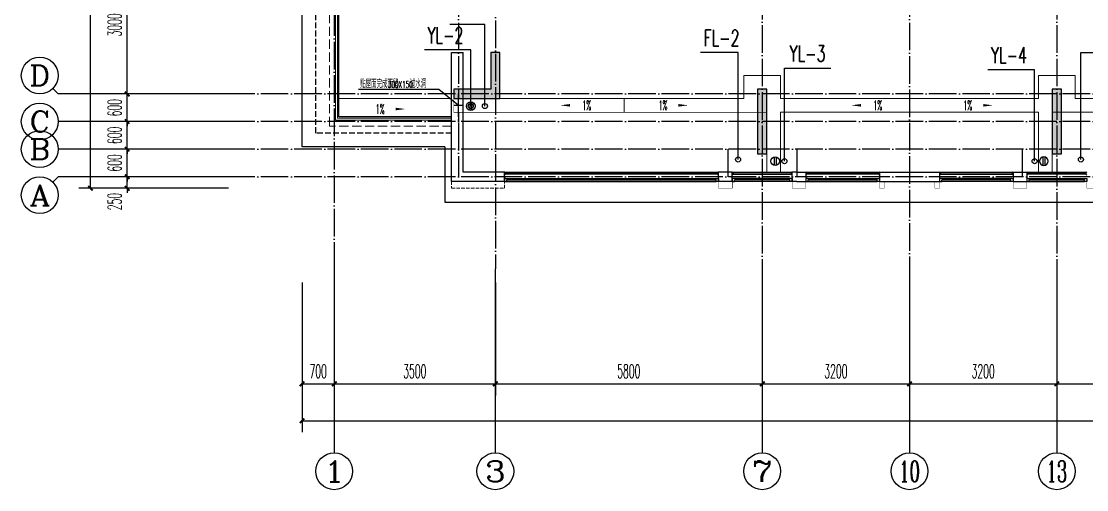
# Model space of a CAD drawing. Extents: x 27938 to 1507990, y 110129 to 923079.
# Drawn here: x 821117 to 844267, y 279815 to 289993 of the extents above; entities that cross this region are included whole.
import ezdxf
from ezdxf.enums import TextEntityAlignment as Align

# ---------------------------------------------------------------- set-up
doc = ezdxf.new("R2010")
doc.units = 0
doc.header["$LTSCALE"] = 1000
doc.header["$MEASUREMENT"] = 0
for name, pattern in [('#P_--_20B1_001_t3$0$DASH', [0.35, 0.25, -0.1]), ('__DASH', [0.35, 0.25, -0.1]), ('DASH', [0.35, 0.25, -0.1]), ('DOTE', [2.42, 2, -0.2, 0.02, -0.2])]:
    doc.linetypes.add(name, pattern=pattern)
for name, color, linetype in [('3-栏杆1', 135, 'Continuous'), ('AXIS', 3, 'Continuous'), ('AXIS_TEXT', 7, 'Continuous'), ('COLUMN', 9, 'Continuous'), ('DIM_LEAD', 3, 'Continuous'), ('DIM_废水', 31, 'Continuous'), ('DIM_雨水', 4, 'Continuous'), ('DOTE', 1, 'Continuous'), ('EQUIP_雨水斗', 7, 'Continuous'), ('PIPE-雨水', 4, 'TG_Y'), ('PUB_HATCH', 8, 'Continuous'), ('ROOF', 4, 'Continuous'), ('S-COLU-LINE1', 6, 'Continuous'), ('VPIPE-废水', 31, 'Continuous'), ('VPIPE-雨水', 4, 'Y'), ('WALL', 9, 'Continuous'), ('机电标识类', 1, 'Continuous'), ('污水', 3, 'Continuous'), ('看线', 251, 'Continuous'), ('铝合金', 144, 'Continuous')]:
    doc.layers.add(name, color=color, linetype=linetype)
for name, color, linetype, lineweight in [('平面-排水沟', 86, 'Continuous', 15), ('平面-栏杆', 135, 'Continuous', 15), ('平面-看线', 45, 'Continuous', 15)]:
    doc.layers.add(name, color=color, linetype=linetype, lineweight=lineweight)
doc.styles.add('_TCH_AXIS', font='COMPLEX', dxfattribs={"bigfont": 'GBCBIG'})
doc.styles.add('_TCH_DIM', font='SIMPLEX.shx', dxfattribs={"width": 0.7, "bigfont": 'GBCBIG.shx'})
doc.styles.add('_TCH_DIM_T3', font='SIMPLEX.shx', dxfattribs={"width": 0.494118, "bigfont": 'GBCBIG.shx'})
doc.styles.add('_TWT_SERIAL', font='SIMPLEX', dxfattribs={"width": 0.8, "height": 3.5, "bigfont": 'HZTXT'})
doc.styles.add('COMPLEX', font='COMPLEX')
doc.styles.get("Standard").update_dxf_attribs({"font": 'gbenor.shx', "bigfont": 'gbcbig.shx'})
doc.styles.add('TG_LINETYPE', font='SIMPLEX', dxfattribs={"width": 0.8, "height": 3, "bigfont": 'HZTXT'})
doc.linetypes.add('TG_Y', pattern='A,2,-0.229,["Y",TG_LINETYPE,S=0.1,R=0,X=-0.229,Y=-0.15],0', length=2.229)
doc.linetypes.add('Y', pattern='A,3,-0.2,["Y",Standard,S=0.25,R=0,X=-0.1,Y=-0.115],-0.2', length=3.4)
doc.dimstyles.new('_TCH_ARCH&&100', dxfattribs={"dimtxt": 297.5, "dimasz": 100, "dimexe": 250, "dimexo": 300, "dimgap": 126.25, "dimtad": 1, "dimdec": 0, "dimzin": 0, "dimdsep": 46, "dimtxsty": '_TCH_DIM_T3', "dimblk": 'ARCHTICK', "dimcen": 0.09, "dimclrt": 4, "dimazin": 2, "dimtfac": 1, "dimtdec": 0, "dimtix": 1, "dimtmove": 2, "dimatfit": 3, "dimfxl": 100, "dimtolj": 1, "dimtzin": 0, "dimarcsym": 0})

# ---------------------------------------------------------------- blocks, each defined once
blk = doc.blocks.new('GDGDGDSDA')
at = {"layer": 'DOTE', "color": 0, "linetype": 'DOTE', "ltscale": 0.3}
for p, q in [((419335, 376108), (419335, 359558)), ((428635, 370658), (428635, 359558)), ((435035, 370658), (435035, 359558)), ((422835, 367858), (422835, 359558)), ((431835, 366358), (431835, 359558)), ((471335, 363358), (417335, 363358)), ((422035, 363358), (422035, 362758)), ((471335, 362758), (417335, 362758)), ((471335, 362158), (417335, 362158)), ((427885, 362158), (427885, 361558)), ((429385, 362158), (429385, 361558)), ((434285, 362158), (434285, 361558)), ((471335, 361558), (417335, 361558))]:
    blk.add_line(p, q, dxfattribs=at)
blk = doc.blocks.new('GDGDGDGRGD')
at = {"linetype": '__DASH', "ltscale": 0.1}
blk.add_wipeout([(428917, 296115), (428717, 296115), (428717, 295815), (428917, 295815)], dxfattribs=at).dxf.layer = '污水'
at = {"layer": '机电标识类', "color": 250, "linetype": 'DASH', "ltscale": 400}
for p, q in [((428817, 295715), (428817, 296215)), ((428917, 295965), (428717, 295965))]:
    blk.add_line(p, q, dxfattribs=at)
at = {"layer": '污水', "linetype": '__DASH', "ltscale": 0.1, "const_width": 10}
blk.add_lwpolyline([(428917, 296115), (428717, 296115), (428717, 295815), (428917, 295815)], close=True, dxfattribs=at)
blk = doc.blocks.new('FGSDFHGFDADW')
at = {"layer": 'PUB_HATCH'}
for points in [[(539317, 288316), (539316, 289315), (539116, 289315), (539116, 288515), (538316, 288515), (538317, 288315)], [(544917, 287115), (545117, 287115), (545117, 288515), (544917, 288515)], [(551317, 287115), (551517, 287115), (551517, 288515), (551317, 288515)]]:
    blk.add_hatch(color=256, dxfattribs=at).paths.add_polyline_path(points)
at = {"layer": 'COLUMN', "color": 6}
for p, q in [((545117, 288515), (544917, 288515)), ((544917, 288515), (544917, 287115)), ((545117, 287115), (545117, 288515)), ((551517, 288515), (551317, 288515)), ((551317, 288515), (551317, 287115)), ((551517, 287115), (551517, 288515)), ((544917, 287115), (545117, 287115)), ((551317, 287115), (551517, 287115))]:
    blk.add_line(p, q, dxfattribs=at)
at = {"layer": 'S-COLU-LINE1'}
for p, q in [((539316, 289315), (539116, 289315)), ((539116, 289315), (539116, 288515)), ((539317, 288316), (539316, 289315)), ((539116, 288515), (538316, 288515)), ((538316, 288515), (538317, 288315)), ((538317, 288315), (539317, 288316))]:
    blk.add_line(p, q, dxfattribs=at)
blk = doc.blocks.new('_ArchTick')
at = {"color": 0, "linetype": 'ByBlock', "const_width": 0.4}
blk.add_lwpolyline([(-0.5, -0.5), (0.5, 0.5)], dxfattribs=at)
blk = doc.blocks.new('*D938')
at = {"layer": 'AXIS', "color": 0, "lineweight": -2}
for p, q in [((825617, 286615), (823167, 286615)), ((823417, 286615), (823417, 286715)), ((823417, 286365), (823417, 286615)), ((825617, 286365), (823167, 286365)), ((823417, 286365), (823417, 286265))]:
    blk.add_line(p, q, dxfattribs=at)
at = {"layer": 'Defpoints', "color": 0}
for p in [(823417, 286615), (825917, 286615), (825917, 286365)]:
    blk.add_point(p, dxfattribs=at)
at = {"layer": 'AXIS', "color": 0, "lineweight": -2, "xscale": 100, "yscale": 100, "zscale": 100}
for p, rotation in [((823417, 286615), 270), ((823417, 286365), 90)]:
    blk.add_blockref('_ArchTick', p, dxfattribs=dict(at, rotation=rotation))
at = {"layer": 'AXIS', "color": 4, "insert": (823142, 286076), "char_height": 297.5, "attachment_point": 5, "rotation": 90, "style": '_TCH_DIM_T3'}
blk.add_mtext('\\A1;250', dxfattribs=at)
blk = doc.blocks.new('*D939')
at = {"layer": 'AXIS', "color": 0, "lineweight": -2}
for p, q in [((823417, 287215), (823417, 287315)), ((825617, 287215), (823167, 287215)), ((823417, 286615), (823417, 287215)), ((825617, 286615), (823167, 286615)), ((823417, 286615), (823417, 286515))]:
    blk.add_line(p, q, dxfattribs=at)
at = {"layer": 'Defpoints', "color": 0}
for p in [(823417, 287215), (825917, 287215), (825917, 286615)]:
    blk.add_point(p, dxfattribs=at)
at = {"layer": 'AXIS', "color": 0, "lineweight": -2, "xscale": 100, "yscale": 100, "zscale": 100}
for p, rotation in [((823417, 287215), 270), ((823417, 286615), 90)]:
    blk.add_blockref('_ArchTick', p, dxfattribs=dict(at, rotation=rotation))
at = {"layer": 'AXIS', "color": 4, "insert": (823142, 286915), "char_height": 297.5, "attachment_point": 5, "rotation": 90, "style": '_TCH_DIM_T3'}
blk.add_mtext('\\A1;600', dxfattribs=at)
blk = doc.blocks.new('*D940')
at = {"layer": 'AXIS', "color": 0, "lineweight": -2}
for p, q in [((825617, 287815), (823167, 287815)), ((823417, 287815), (823417, 287915)), ((823417, 287215), (823417, 287815)), ((825617, 287215), (823167, 287215)), ((823417, 287215), (823417, 287115))]:
    blk.add_line(p, q, dxfattribs=at)
at = {"layer": 'Defpoints', "color": 0}
for p in [(823417, 287815), (825917, 287815), (825917, 287215)]:
    blk.add_point(p, dxfattribs=at)
at = {"layer": 'AXIS', "color": 0, "lineweight": -2, "xscale": 100, "yscale": 100, "zscale": 100}
for p, rotation in [((823417, 287815), 270), ((823417, 287215), 90)]:
    blk.add_blockref('_ArchTick', p, dxfattribs=dict(at, rotation=rotation))
at = {"layer": 'AXIS', "color": 4, "insert": (823142, 287515), "char_height": 297.5, "attachment_point": 5, "rotation": 90, "style": '_TCH_DIM_T3'}
blk.add_mtext('\\A1;600', dxfattribs=at)
blk = doc.blocks.new('*D941')
at = {"layer": 'AXIS', "color": 0, "lineweight": -2}
for p, q in [((823417, 288415), (823417, 288515)), ((825617, 288415), (823167, 288415)), ((823417, 287815), (823417, 288415)), ((825617, 287815), (823167, 287815)), ((823417, 287815), (823417, 287715))]:
    blk.add_line(p, q, dxfattribs=at)
at = {"layer": 'Defpoints', "color": 0}
for p in [(823417, 288415), (825917, 288415), (825917, 287815)]:
    blk.add_point(p, dxfattribs=at)
at = {"layer": 'AXIS', "color": 0, "lineweight": -2, "xscale": 100, "yscale": 100, "zscale": 100}
for p, rotation in [((823417, 288415), 270), ((823417, 287815), 90)]:
    blk.add_blockref('_ArchTick', p, dxfattribs=dict(at, rotation=rotation))
at = {"layer": 'AXIS', "color": 4, "insert": (823142, 288115), "char_height": 297.5, "attachment_point": 5, "rotation": 90, "style": '_TCH_DIM_T3'}
blk.add_mtext('\\A1;600', dxfattribs=at)
blk = doc.blocks.new('*D942')
at = {"layer": 'AXIS', "color": 0, "lineweight": -2}
for p, q in [((825617, 291415), (823167, 291415)), ((823417, 288415), (823417, 291415)), ((825617, 288415), (823167, 288415))]:
    blk.add_line(p, q, dxfattribs=at)
at = {"layer": 'Defpoints', "color": 0}
for p in [(823417, 291415), (825917, 291415), (825917, 288415)]:
    blk.add_point(p, dxfattribs=at)
at = {"layer": 'AXIS', "color": 0, "lineweight": -2, "xscale": 100, "yscale": 100, "zscale": 100}
for p, rotation in [((823417, 291415), 90), ((823417, 288415), 270)]:
    blk.add_blockref('_ArchTick', p, dxfattribs=dict(at, rotation=rotation))
at = {"layer": 'AXIS', "color": 4, "insert": (823142, 289915), "char_height": 297.5, "attachment_point": 5, "rotation": 90, "style": '_TCH_DIM_T3'}
blk.add_mtext('\\A1;3000', dxfattribs=at)
blk = doc.blocks.new('*D951')
at = {"layer": 'AXIS', "color": 0, "lineweight": -2}
for p, q in [((825617, 299265), (822367, 299265)), ((822617, 286365), (822617, 299265)), ((825617, 286365), (822367, 286365))]:
    blk.add_line(p, q, dxfattribs=at)
at = {"layer": 'Defpoints', "color": 0}
for p in [(822617, 299265), (825917, 299265), (825917, 286365)]:
    blk.add_point(p, dxfattribs=at)
at = {"layer": 'AXIS', "color": 0, "lineweight": -2, "xscale": 100, "yscale": 100, "zscale": 100}
for p, rotation in [((822617, 299265), 90), ((822617, 286365), 270)]:
    blk.add_blockref('_ArchTick', p, dxfattribs=dict(at, rotation=rotation))
at = {"layer": 'AXIS', "color": 4, "insert": (822342, 292815), "char_height": 297.5, "attachment_point": 5, "rotation": 90, "style": '_TCH_DIM_T3'}
blk.add_mtext('\\A1;12900', dxfattribs=at)
blk = doc.blocks.new('*D977')
at = {"layer": 'AXIS', "color": 0, "lineweight": -2}
for p, q in [((827217, 284315), (827217, 281865)), ((827917, 284315), (827917, 281865)), ((827217, 282115), (827917, 282115))]:
    blk.add_line(p, q, dxfattribs=at)
at = {"layer": 'Defpoints', "color": 0}
for p in [(827217, 284615), (827917, 284615), (827917, 282115)]:
    blk.add_point(p, dxfattribs=at)
at = {"layer": 'AXIS', "color": 0, "lineweight": -2, "xscale": 100, "yscale": 100, "zscale": 100, "rotation": 180}
blk.add_blockref('_ArchTick', (827217, 282115), dxfattribs=at)
at = {"layer": 'AXIS', "color": 0, "lineweight": -2, "xscale": 100, "yscale": 100, "zscale": 100}
blk.add_blockref('_ArchTick', (827917, 282115), dxfattribs=at)
at = {"layer": 'AXIS', "color": 4, "insert": (827567, 282390), "char_height": 297.5, "attachment_point": 5, "style": '_TCH_DIM_T3'}
blk.add_mtext('\\A1;700', dxfattribs=at)
blk = doc.blocks.new('*D978')
at = {"layer": 'AXIS', "color": 0, "lineweight": -2}
for p, q in [((827917, 284315), (827917, 281865)), ((831417, 284315), (831417, 281865)), ((827917, 282115), (831417, 282115))]:
    blk.add_line(p, q, dxfattribs=at)
at = {"layer": 'Defpoints', "color": 0}
for p in [(827917, 284615), (831417, 284615), (831417, 282115)]:
    blk.add_point(p, dxfattribs=at)
at = {"layer": 'AXIS', "color": 0, "lineweight": -2, "xscale": 100, "yscale": 100, "zscale": 100, "rotation": 180}
blk.add_blockref('_ArchTick', (827917, 282115), dxfattribs=at)
at = {"layer": 'AXIS', "color": 0, "lineweight": -2, "xscale": 100, "yscale": 100, "zscale": 100}
blk.add_blockref('_ArchTick', (831417, 282115), dxfattribs=at)
at = {"layer": 'AXIS', "color": 4, "insert": (829667, 282390), "char_height": 297.5, "attachment_point": 5, "style": '_TCH_DIM_T3'}
blk.add_mtext('\\A1;3500', dxfattribs=at)
blk = doc.blocks.new('*D979')
at = {"layer": 'AXIS', "color": 0, "lineweight": -2}
for p, q in [((831417, 284315), (831417, 281865)), ((837217, 284315), (837217, 281865)), ((831417, 282115), (837217, 282115))]:
    blk.add_line(p, q, dxfattribs=at)
at = {"layer": 'Defpoints', "color": 0}
for p in [(831417, 284615), (837217, 284615), (837217, 282115)]:
    blk.add_point(p, dxfattribs=at)
at = {"layer": 'AXIS', "color": 0, "lineweight": -2, "xscale": 100, "yscale": 100, "zscale": 100, "rotation": 180}
blk.add_blockref('_ArchTick', (831417, 282115), dxfattribs=at)
at = {"layer": 'AXIS', "color": 0, "lineweight": -2, "xscale": 100, "yscale": 100, "zscale": 100}
blk.add_blockref('_ArchTick', (837217, 282115), dxfattribs=at)
at = {"layer": 'AXIS', "color": 4, "insert": (834317, 282390), "char_height": 297.5, "attachment_point": 5, "style": '_TCH_DIM_T3'}
blk.add_mtext('\\A1;5800', dxfattribs=at)
blk = doc.blocks.new('*D980')
at = {"layer": 'AXIS', "color": 0, "lineweight": -2}
for p, q in [((837217, 284315), (837217, 281865)), ((840417, 284315), (840417, 281865)), ((837217, 282115), (840417, 282115))]:
    blk.add_line(p, q, dxfattribs=at)
at = {"layer": 'Defpoints', "color": 0}
for p in [(837217, 284615), (840417, 284615), (840417, 282115)]:
    blk.add_point(p, dxfattribs=at)
at = {"layer": 'AXIS', "color": 0, "lineweight": -2, "xscale": 100, "yscale": 100, "zscale": 100, "rotation": 180}
blk.add_blockref('_ArchTick', (837217, 282115), dxfattribs=at)
at = {"layer": 'AXIS', "color": 0, "lineweight": -2, "xscale": 100, "yscale": 100, "zscale": 100}
blk.add_blockref('_ArchTick', (840417, 282115), dxfattribs=at)
at = {"layer": 'AXIS', "color": 4, "insert": (838817, 282390), "char_height": 297.5, "attachment_point": 5, "style": '_TCH_DIM_T3'}
blk.add_mtext('\\A1;3200', dxfattribs=at)
blk = doc.blocks.new('*D981')
at = {"layer": 'AXIS', "color": 0, "lineweight": -2}
for p, q in [((840417, 284315), (840417, 281865)), ((843617, 284315), (843617, 281865)), ((840417, 282115), (843617, 282115))]:
    blk.add_line(p, q, dxfattribs=at)
at = {"layer": 'Defpoints', "color": 0}
for p in [(840417, 284615), (843617, 284615), (843617, 282115)]:
    blk.add_point(p, dxfattribs=at)
at = {"layer": 'AXIS', "color": 0, "lineweight": -2, "xscale": 100, "yscale": 100, "zscale": 100, "rotation": 180}
blk.add_blockref('_ArchTick', (840417, 282115), dxfattribs=at)
at = {"layer": 'AXIS', "color": 0, "lineweight": -2, "xscale": 100, "yscale": 100, "zscale": 100}
blk.add_blockref('_ArchTick', (843617, 282115), dxfattribs=at)
at = {"layer": 'AXIS', "color": 4, "insert": (842017, 282390), "char_height": 297.5, "attachment_point": 5, "style": '_TCH_DIM_T3'}
blk.add_mtext('\\A1;3200', dxfattribs=at)
blk = doc.blocks.new('*D982')
at = {"layer": 'AXIS', "color": 0, "lineweight": -2}
for p, q in [((843617, 284315), (843617, 281865)), ((849417, 284315), (849417, 281865)), ((843617, 282115), (849417, 282115))]:
    blk.add_line(p, q, dxfattribs=at)
at = {"layer": 'Defpoints', "color": 0}
for p in [(843617, 284615), (849417, 284615), (849417, 282115)]:
    blk.add_point(p, dxfattribs=at)
at = {"layer": 'AXIS', "color": 0, "lineweight": -2, "xscale": 100, "yscale": 100, "zscale": 100, "rotation": 180}
blk.add_blockref('_ArchTick', (843617, 282115), dxfattribs=at)
at = {"layer": 'AXIS', "color": 0, "lineweight": -2, "xscale": 100, "yscale": 100, "zscale": 100}
blk.add_blockref('_ArchTick', (849417, 282115), dxfattribs=at)
at = {"layer": 'AXIS', "color": 4, "insert": (846517, 282390), "char_height": 297.5, "attachment_point": 5, "style": '_TCH_DIM_T3'}
blk.add_mtext('\\A1;5800', dxfattribs=at)
blk = doc.blocks.new('*D984')
at = {"layer": 'AXIS', "color": 0, "lineweight": -2}
for p, q in [((827217, 284315), (827217, 281065)), ((878617, 284315), (878617, 281065)), ((827217, 281315), (878617, 281315))]:
    blk.add_line(p, q, dxfattribs=at)
at = {"layer": 'Defpoints', "color": 0}
for p in [(827217, 284615), (878617, 284615), (878617, 281315)]:
    blk.add_point(p, dxfattribs=at)
at = {"layer": 'AXIS', "color": 0, "lineweight": -2, "xscale": 100, "yscale": 100, "zscale": 100, "rotation": 180}
blk.add_blockref('_ArchTick', (827217, 281315), dxfattribs=at)
at = {"layer": 'AXIS', "color": 0, "lineweight": -2, "xscale": 100, "yscale": 100, "zscale": 100}
blk.add_blockref('_ArchTick', (878617, 281315), dxfattribs=at)
at = {"layer": 'AXIS', "color": 4, "insert": (852917, 281590), "char_height": 297.5, "attachment_point": 5, "style": '_TCH_DIM_T3'}
blk.add_mtext('\\A1;51400', dxfattribs=at)
blk = doc.blocks.new('_AXISO')
blk.add_circle((0, 0), 0.5)
at = {"layer": 'AXIS_TEXT', "style": 'COMPLEX', "width": 1.041667}
blk.add_attdef('A', text='', height=0.56, dxfattribs=at).set_placement((-0.25, -0.28), (0.25, -0.28), align=Align.FIT)
blk = doc.blocks.new('$TwtSys$00000139')
at = {"color": 7}
for p, q in [((-19, 92, 0), (-19, -92, 0)), ((19, 92, 0), (19, -92, 0))]:
    blk.add_line(p, q, dxfattribs=at)
blk.add_circle((0, 0, 0), 93.8)

msp = doc.modelspace()

# ---------------------------------------------------------------- linework, layer by layer
at = {"color": 8, "const_width": 8}
for points in [[(836266.6, 286515.4), (836266.6, 286365.4), (836566.6, 286365.4), (836566.6, 286515.4)], [(837866.6, 286515.4), (837866.6, 286365.4), (838166.6, 286365.4), (838166.6, 286515.4)], [(839766.6, 286515.4), (839766.6, 286365.4), (839866.6, 286365.4), (839866.6, 286515.4)], [(841066.6, 286515.4), (841066.6, 286365.4), (840966.6, 286365.4), (840966.6, 286515.4)], [(842966.6, 286515.4), (842966.6, 286365.4), (842666.6, 286365.4), (842666.6, 286515.4)], [(844566.6, 286515.4), (844566.6, 286365.4), (844266.6, 286365.4), (844266.6, 286515.4)]]:
    msp.add_lwpolyline(points, dxfattribs=at)
at = {"layer": '3-栏杆1', "color": 8}
for p, q in [((831636.8, 286697.6), (831616.6, 286715.4)), ((831616.6, 286715.4), (831636.8, 286697.6)), ((831636.8, 286668.3), (831616.6, 286648.4)), ((831616.6, 286648.4), (831636.8, 286668.3)), ((831636.8, 286697.5), (836246.3, 286697.6)), ((831636.8, 286697.6), (831636.8, 286668.3)), ((836246.3, 286668.3), (831636.8, 286668.2)), ((836246.3, 286697.6), (836266.6, 286715.4)), ((836266.6, 286715.4), (836246.3, 286697.6)), ((836246.3, 286697.6), (836246.3, 286668.3)), ((836266.6, 286648.4), (836246.3, 286668.3)), ((836566.6, 286715.4), (836586.8, 286697.6)), ((836566.6, 286648.4), (836586.8, 286668.3)), ((837846.3, 286697.5), (836586.8, 286697.6)), ((836586.8, 286697.6), (836586.8, 286668.3)), ((836586.8, 286668.3), (837846.3, 286668.2)), ((837846.3, 286697.6), (837866.6, 286715.4)), ((837866.6, 286715.4), (837846.3, 286697.6)), ((837846.3, 286697.6), (837846.3, 286668.3)), ((837846.3, 286668.3), (837866.6, 286648.4)), ((837866.6, 286648.4), (837846.3, 286668.3)), ((838186.8, 286697.6), (838166.6, 286715.4)), ((838166.6, 286715.4), (838186.8, 286697.6)), ((838186.8, 286668.3), (838166.6, 286648.4)), ((838166.6, 286648.4), (838186.8, 286668.3)), ((838186.8, 286697.5), (839746.3, 286697.6)), ((838186.8, 286697.6), (838186.8, 286668.3)), ((839746.3, 286668.3), (838186.8, 286668.2)), ((839746.3, 286697.6), (839766.6, 286715.4)), ((839766.6, 286715.4), (839746.3, 286697.6)), ((839746.3, 286697.6), (839746.3, 286668.3)), ((839766.6, 286648.4), (839746.3, 286668.3)), ((841086.8, 286697.6), (841066.6, 286715.4)), ((841066.6, 286715.4), (841086.8, 286697.6)), ((841066.6, 286648.4), (841086.8, 286668.3)), ((842646.3, 286697.5), (841086.8, 286697.6)), ((841086.8, 286697.6), (841086.8, 286668.3)), ((841086.8, 286668.3), (842646.3, 286668.2)), ((842646.3, 286697.6), (842666.6, 286715.4)), ((842666.6, 286715.4), (842646.3, 286697.6)), ((842646.3, 286697.6), (842646.3, 286668.3)), ((842646.3, 286668.3), (842666.6, 286648.4)), ((842666.6, 286648.4), (842646.3, 286668.3)), ((842986.8, 286697.6), (842966.6, 286715.4)), ((842966.6, 286715.4), (842986.8, 286697.6)), ((842986.8, 286668.3), (842966.6, 286648.4)), ((842966.6, 286648.4), (842986.8, 286668.3)), ((842986.8, 286697.5), (844246.3, 286697.6)), ((842986.8, 286697.6), (842986.8, 286668.3)), ((844246.3, 286668.3), (842986.8, 286668.2)), ((844266.6, 286715.4), (844246.3, 286697.6)), ((844246.3, 286697.6), (844246.3, 286668.3)), ((844266.6, 286648.4), (844246.3, 286668.3))]:
    msp.add_line(p, q, dxfattribs=at)
at = {"layer": 'AXIS', "color": 8}
for p, q in [((821799.4, 288532.5), (821916.6, 288415.4)), ((825916.6, 288415.4), (821916.6, 288415.4)), ((825916.6, 287815.4), (821916.6, 287815.4)), ((825916.6, 287215.4), (821916.6, 287215.4)), ((821799.4, 286498.2), (821916.6, 286615.4)), ((825916.6, 286615.4), (821916.6, 286615.4)), ((827916.6, 284615.4), (827916.6, 280615.4)), ((831416.6, 284615.4), (831416.6, 280615.4)), ((837216.6, 284615.3), (837216.6, 280615.3)), ((840416.6, 284615.3), (840416.6, 280615.3)), ((843616.6, 284615.4), (843616.6, 280615.4))]:
    msp.add_line(p, q, dxfattribs=at)
at = {"layer": 'DIM_LEAD', "color": 8}
msp.add_line((830192.6, 288510.9), (828447.1, 288510.9), dxfattribs=at)
at = {"layer": 'DIM_废水'}
for p, q in [((831191.6, 289922.9), (830431.7, 289922.9)), ((831191.6, 288150.4), (831191.6, 289922.9)), ((836691.6, 289316.2), (835874.9, 289316.2)), ((836691.6, 286990.4), (836691.6, 289316.2)), ((844141.6, 286990.4), (844141.6, 289316.2)), ((844141.6, 289316.2), (845129.4, 289316.2))]:
    msp.add_line(p, q, dxfattribs=at)
at = {"layer": 'DIM_雨水'}
for p, q in [((830881.6, 289372.9), (829874.7, 289372.9)), ((830881.6, 288150.4), (830881.6, 289372.9)), ((837697.2, 286954.5), (837697.2, 288977.7)), ((837697.2, 288977.7), (838704.1, 288977.7)), ((843136, 288940.1), (842119.5, 288940.1)), ((843136, 286954.5), (843136, 288940.1))]:
    msp.add_line(p, q, dxfattribs=at)
at = {"layer": 'DOTE', "color": 169, "linetype": 'DOTE', "ltscale": 0.3}
msp.add_line((830616.6, 291415.4), (830616.6, 286615.4), dxfattribs=at)
at = {"layer": 'PIPE-雨水', "const_width": 55}
for points in [[(837590.9, 286954.5), (837642.2, 286954.5)], [(843242.2, 286954.5), (843191, 286954.5)]]:
    msp.add_lwpolyline(points, dxfattribs=at)
at = {"layer": 'ROOF', "color": 8, "ltscale": 0.8}
for points in [[(830316.6, 287265.4), (827216.6, 287265.4), (827216.6, 296265.4), (829166.6, 296265.4), (829166.6, 297265.4), (836016.6, 297265.4)], [(830466.6, 287915.4), (828016.6, 287915.4), (828016.6, 295615.4), (829816.6, 295615.4), (829816.6, 296615.4), (836016.6, 296615.4)]]:
    msp.add_lwpolyline(points, dxfattribs=at)
at = {"layer": 'VPIPE-废水'}
for centre in [(831191.6, 288150.4), (836691.6, 286990.4), (844141.6, 286990.4)]:
    msp.add_circle(centre, 55, dxfattribs=at)
at = {"layer": 'VPIPE-雨水'}
for centre in [(837697.2, 286954.5), (843136, 286954.5)]:
    msp.add_circle(centre, 55, dxfattribs=at)
at = {"layer": 'WALL', "color": 8}
for p, q in [((830466.6, 289315.4), (830716.6, 289315.4)), ((830466.6, 286715.4), (830466.6, 286715.4)), ((830466.6, 286515.4), (830466.6, 286715.4)), ((831616.6, 286715.4), (830716.6, 286715.4)), ((831616.6, 286515.4), (831616.6, 286715.4)), ((836566.6, 286715.4), (836266.6, 286715.4)), ((836266.6, 286515.4), (836266.6, 286715.4)), ((836566.6, 286515.4), (836566.6, 286715.4)), ((837966.6, 286715.4), (837866.6, 286715.4)), ((837866.6, 286515.4), (837866.6, 286715.4)), ((837966.6, 286715.4), (838166.6, 286715.4)), ((838166.6, 286715.4), (838166.6, 286515.4)), ((839766.6, 286715.4), (841066.6, 286715.4)), ((839766.6, 286715.4), (839766.6, 286515.4)), ((841066.6, 286715.4), (841066.6, 286515.4)), ((842666.6, 286715.4), (842966.6, 286715.4)), ((842666.6, 286715.4), (842666.6, 286515.4)), ((842966.6, 286715.4), (842966.6, 286515.4)), ((830616.6, 286515.4), (830466.6, 286515.4)), ((831616.6, 286515.4), (830616.6, 286515.4)), ((836566.6, 286515.4), (836266.6, 286515.4)), ((837966.6, 286515.4), (837866.6, 286515.4)), ((837966.6, 286515.4), (838166.6, 286515.4)), ((839766.6, 286515.4), (841066.6, 286515.4)), ((842666.6, 286515.4), (842966.6, 286515.4))]:
    msp.add_line(p, q, dxfattribs=at)
at = {"layer": '平面-排水沟', "color": 8}
for p, q in [((834216.6, 288015.1), (834216.6, 288315.1)), ((837616.6, 288315.4), (843216.5, 288315.4)), ((840416.6, 288315.5), (840416.6, 288015.5)), ((844016.5, 288315.4), (852916.6, 288315.5)), ((837316.6, 288015.4), (837316.6, 286715.4)), ((837616.6, 288015.4), (843216.5, 288015.5)), ((843516.5, 288015.5), (852916.3, 288015.5))]:
    msp.add_line(p, q, dxfattribs=at)
for points in [[(837616.6, 288315.4), (837616.6, 288815.4), (836816.6, 288815.4), (836816.6, 288315.4)], [(844016.5, 288315.4), (844016.5, 288815.4), (843216.5, 288815.4), (843216.5, 288315.4)], [(837616.6, 286715.4), (837616.6, 288015.4)], [(843216.5, 288015.5), (843216.5, 286715.4)], [(843516.5, 287115.4), (843516.5, 286715.4)]]:
    msp.add_lwpolyline(points, dxfattribs=at)
for points in [[(829053.4, 288086.4, 0, 0, 0), (829461.2, 288086.4, 0, 56, 0), (829251.2, 288086.4, 0, 0, 0)], [(833235.1, 288167.2, 0, 0, 0), (832827.3, 288167.2, 0, 56, 0), (833037.3, 288167.2, 0, 0, 0)], [(835198.1, 288167.2, 0, 0, 0), (835605.9, 288167.2, 0, 56, 0), (835395.9, 288167.2, 0, 0, 0)], [(839559, 288167.5, 0, 0, 0), (839151.2, 288167.5, 0, 56, 0), (839361.2, 288167.5, 0, 0, 0)], [(841820.7, 288167.5, 0, 0, 0), (842228.5, 288167.5, 0, 56, 0), (842018.5, 288167.5, 0, 0, 0)]]:
    msp.add_lwpolyline(points, format="xyseb", dxfattribs=at)
at = {"layer": '平面-栏杆', "color": 8}
for points in [[(830466.6, 287845.4), (827946.6, 287845.4), (827946.6, 295685.4), (829746.6, 295685.4), (829746.6, 296685.4), (836016.6, 296685.4)], [(830466.6, 287885.4), (827986.6, 287885.4), (827986.6, 295645.4), (829786.6, 295645.4), (829786.6, 296645.4), (836016.6, 296645.4)]]:
    msp.add_lwpolyline(points, dxfattribs=at)
at = {"layer": '平面-看线', "color": 8}
for p, q in [((836266.6, 286715.4), (831616.6, 286715.4)), ((837866.6, 286715.4), (836566.6, 286715.4)), ((838166.6, 286715.4), (839766.6, 286715.4)), ((842666.6, 286715.4), (841066.6, 286715.4)), ((842966.6, 286715.4), (844266.6, 286715.4))]:
    msp.add_line(p, q, dxfattribs=at)
at = {"layer": '平面-看线', "color": 8, "linetype": 'DASH', "ltscale": 0.8}
msp.add_lwpolyline([(830466.6, 287715.4), (827816.6, 287715.4), (827816.6, 295815.4), (829616.6, 295815.4), (829616.6, 296815.4), (836016.6, 296815.4)], dxfattribs=at)
at = {"layer": '平面-看线', "color": 8, "linetype": 'DASH', "ltscale": 0.3}
msp.add_lwpolyline([(830466.6, 286515.4), (830466.6, 286365.4), (831616.6, 286365.4), (831616.6, 286515.4)], dxfattribs=at)
at = {"layer": '看线', "color": 8, "linetype": '#P_--_20B1_001_t3$0$DASH', "ltscale": 0.5}
msp.add_lwpolyline([(830466.6, 287565.4), (827516.6, 287565.4), (827516.6, 295965.4), (829466.6, 295965.4), (829466.6, 296965.4), (836016.6, 296965.4)], dxfattribs=at)
at = {"layer": '看线', "color": 8}
msp.add_lwpolyline([(830316.6, 287265.4), (830316.6, 286065.4), (850516.6, 286065.4), (850516.6, 287565.4), (852916.6, 287565.4)], dxfattribs=at)
at = {"layer": '铝合金', "color": 8}
for points in [[(831646.6, 286575.4), (831616.6, 286575.4), (831616.6, 286515.4), (831666.6, 286515.4), (831666.6, 286545.4)], [(831616.6, 286545.4), (831616.6, 286515.4), (831666.6, 286515.4), (831666.6, 286525.4), (831666.6, 286525.4), (831666.6, 286545.4)], [(831646.6, 286575.4), (836236.6, 286575.4)], [(831666.6, 286545.4), (836216.6, 286545.4)], [(831666.6, 286515.4), (836216.6, 286515.4)], [(836236.6, 286575.4), (836266.6, 286575.4), (836266.6, 286515.4), (836216.6, 286515.3), (836216.6, 286545.3)], [(836266.6, 286545.4), (836266.6, 286515.4), (836216.6, 286515.3), (836216.6, 286525.3), (836216.6, 286525.3), (836216.6, 286545.4)], [(836596.6, 286575.4), (836566.6, 286575.4), (836566.6, 286515.4), (836616.6, 286515.3), (836616.6, 286545.3)], [(836566.6, 286545.4), (836566.6, 286515.4), (836616.6, 286515.3), (836616.6, 286525.3), (836616.6, 286525.3), (836616.6, 286545.4)], [(837836.6, 286575.4), (836596.6, 286575.4)], [(837816.6, 286545.4), (836616.6, 286545.4)], [(837816.6, 286515.4), (836616.6, 286515.4)], [(837836.6, 286575.4), (837866.6, 286575.4), (837866.6, 286515.4), (837816.6, 286515.4), (837816.6, 286545.4)], [(837866.6, 286545.4), (837866.6, 286515.4), (837816.6, 286515.4), (837816.6, 286525.4), (837816.6, 286525.4), (837816.6, 286545.4)], [(838196.6, 286575.4), (838166.6, 286575.4), (838166.6, 286515.4), (838216.6, 286515.4), (838216.6, 286545.4)], [(838166.6, 286545.4), (838166.6, 286515.4), (838216.6, 286515.4), (838216.6, 286525.4), (838216.6, 286525.4), (838216.6, 286545.4)], [(838196.6, 286575.4), (839736.6, 286575.4)], [(838216.6, 286545.4), (839716.6, 286545.4)], [(838216.6, 286515.4), (839716.6, 286515.4)], [(839736.6, 286575.4), (839766.6, 286575.4), (839766.6, 286515.4), (839716.6, 286515.3), (839716.6, 286545.3)], [(839766.6, 286545.4), (839766.6, 286515.4), (839716.6, 286515.3), (839716.6, 286525.3), (839716.6, 286525.3), (839716.6, 286545.4)], [(841096.6, 286575.4), (841066.6, 286575.4), (841066.6, 286515.4), (841116.6, 286515.3), (841116.6, 286545.3)], [(841066.6, 286545.4), (841066.6, 286515.4), (841116.6, 286515.3), (841116.6, 286525.3), (841116.6, 286525.3), (841116.6, 286545.4)], [(842636.6, 286575.4), (841096.6, 286575.4)], [(842616.6, 286545.4), (841116.6, 286545.4)], [(842616.6, 286515.4), (841116.6, 286515.4)], [(842636.6, 286575.4), (842666.6, 286575.4), (842666.6, 286515.4), (842616.6, 286515.4), (842616.6, 286545.4)], [(842666.6, 286545.4), (842666.6, 286515.4), (842616.6, 286515.4), (842616.6, 286525.4), (842616.6, 286525.4), (842616.6, 286545.4)], [(842996.6, 286575.4), (842966.6, 286575.4), (842966.6, 286515.4), (843016.6, 286515.4), (843016.6, 286545.4)], [(842966.6, 286545.4), (842966.6, 286515.4), (843016.6, 286515.4), (843016.6, 286525.4), (843016.6, 286525.4), (843016.6, 286545.4)], [(842996.6, 286575.4), (844236.6, 286575.4)], [(843016.6, 286545.4), (844216.6, 286545.4)], [(843016.6, 286515.4), (844216.6, 286515.4)], [(844236.6, 286575.4), (844266.6, 286575.4), (844266.6, 286515.4), (844216.6, 286515.3), (844216.6, 286545.3)], [(844266.6, 286545.4), (844266.6, 286515.4), (844216.6, 286515.3), (844216.6, 286525.3), (844216.6, 286525.3), (844216.6, 286545.4)]]:
    msp.add_lwpolyline(points, dxfattribs=at)

# ---------------------------------------------------------------- block references
at = {"layer": 'AXIS', "color": 8}
ref = msp.add_blockref('_AXISO', (821516.6, 288815.4), dxfattribs=dict(at, xscale=800, yscale=800, zscale=800))
ref.add_attrib('A', 'D', dxfattribs={"layer": 'AXIS_TEXT', "color": 8, "ltscale": 0.5, "height": 452.5, "style": '_TCH_AXIS', "width": 1.235294}).set_placement((821290.3, 288589.1), (821742.9, 288589.1), align=Align.FIT)
ref = msp.add_blockref('_AXISO', (821516.6, 287815.4), dxfattribs=dict(at, xscale=800, yscale=800, zscale=800))
ref.add_attrib('A', 'C', dxfattribs={"layer": 'AXIS_TEXT', "color": 8, "ltscale": 0.5, "height": 452.5, "style": '_TCH_AXIS', "width": 1.4}).set_placement((821290.3, 287589.1), (821742.9, 287589.1), align=Align.FIT)
ref = msp.add_blockref('_AXISO', (821516.6, 287215.4), dxfattribs=dict(at, xscale=800, yscale=800, zscale=800))
ref.add_attrib('A', 'B', dxfattribs={"layer": 'AXIS_TEXT', "color": 8, "ltscale": 0.5, "height": 452.5, "style": '_TCH_AXIS', "width": 1.235294}).set_placement((821290.3, 286989.1), (821742.9, 286989.1), align=Align.FIT)
ref = msp.add_blockref('_AXISO', (821516.6, 286215.4), dxfattribs=dict(at, xscale=800, yscale=800, zscale=800))
ref.add_attrib('A', 'A', dxfattribs={"layer": 'AXIS_TEXT', "color": 8, "ltscale": 0.5, "height": 452.5, "style": '_TCH_AXIS', "width": 1.166667}).set_placement((821290.3, 285989.1), (821742.9, 285989.1), align=Align.FIT)
ref = msp.add_blockref('_AXISO', (827916.6, 280215.4), dxfattribs=dict(at, xscale=800, yscale=800, zscale=800))
ref.add_attrib('A', '1', dxfattribs={"layer": 'AXIS_TEXT', "color": 8, "ltscale": 0.5, "height": 452.5, "style": '_TCH_AXIS', "width": 2.333333}).set_placement((827690.3, 279989.1), (828142.9, 279989.1), align=Align.FIT)
ref = msp.add_blockref('_AXISO', (831416.6, 280215.4), dxfattribs=dict(at, xscale=800, yscale=800, zscale=800))
ref.add_attrib('A', '3', dxfattribs={"layer": 'AXIS_TEXT', "color": 8, "ltscale": 0.5, "height": 452.5, "style": '_TCH_AXIS', "width": 1.5}).set_placement((831190.3, 279989.1), (831642.9, 279989.1), align=Align.FIT)
ref = msp.add_blockref('_AXISO', (837216.6, 280215.3), dxfattribs=dict(at, xscale=800, yscale=800, zscale=800))
ref.add_attrib('A', '7', dxfattribs={"layer": 'AXIS_TEXT', "color": 8, "ltscale": 0.5, "height": 452.5, "style": '_TCH_AXIS', "width": 1.5}).set_placement((836990.3, 279989), (837442.8, 279989), align=Align.FIT)
ref = msp.add_blockref('_AXISO', (840416.6, 280215.3), dxfattribs=dict(at, xscale=800, yscale=800, zscale=800))
ref.add_attrib('A', '10', dxfattribs={"layer": 'AXIS_TEXT', "color": 8, "ltscale": 0.5, "height": 452.55, "style": '_TCH_AXIS', "width": 0.724138}).set_placement((840190.3, 279989), (840642.8, 279989), align=Align.FIT)
ref = msp.add_blockref('_AXISO', (843616.6, 280215.4), dxfattribs=dict(at, xscale=800, yscale=800, zscale=800))
ref.add_attrib('A', '13', dxfattribs={"layer": 'AXIS_TEXT', "color": 8, "ltscale": 0.5, "height": 452.55, "style": '_TCH_AXIS', "width": 0.724138}).set_placement((843390.3, 279989.2), (843842.9, 279989.2), align=Align.FIT)
at = {"layer": 'DOTE', "color": 169}
msp.add_blockref('GDGDGDSDA', (408581.8, -74943), dxfattribs=at)
at = {"layer": 'EQUIP_雨水斗'}
msp.add_blockref('$TwtSys$00000139', (837497.2, 286954.5), dxfattribs=at)
at = {"layer": 'EQUIP_雨水斗', "yscale": -1, "rotation": 179.9999999999714}
msp.add_blockref('$TwtSys$00000139', (843336, 286954.5), dxfattribs=at)

# ---------------------------------------------------------------- texts
at = {"layer": 'DIM_LEAD', "color": 7, "style": '_TCH_DIM'}
for s, height, width, p in [('贴屋面完成面留', 168.79, 0.7, (828482.1, 288545.9)), ('300X150', 148.75, 0.494118, (829084.1, 288545.9)), ('过水洞', 168.79, 0.7, (829560.1, 288545.9))]:
    msp.add_text(s, height=height, dxfattribs=dict(at, width=width)).set_placement(p)
at = {"layer": 'DIM_废水', "color": 7, "style": '_TWT_SERIAL', "width": 0.64}
msp.add_text('FL-2', height=350, dxfattribs=at).set_placement((835944.9, 289456.2))
at = {"layer": 'DIM_雨水', "color": 7, "style": '_TWT_SERIAL', "width": 0.64}
for s, p in [('YL-2', (829944.7, 289512.9)), ('YL-3', (837812.8, 289117.7)), ('YL-4', (842189.5, 289080.1))]:
    msp.add_text(s, height=350, dxfattribs=at).set_placement(p)
at = {"layer": '平面-排水沟', "color": 7, "style": '_TCH_DIM', "width": 0.494118}
for p in [(833305.2, 288063.1), (834961.5, 288063.1), (828816.7, 287982.3)]:
    msp.add_text('1%', height=208.25, dxfattribs=at).set_placement(p)
for p in [(839629.1, 288063.4), (841584, 288063.4)]:
    msp.add_text('1%', height=208.25, rotation=360, dxfattribs=at).set_placement(p)

# ---------------------------------------------------------------- dimensions: what is measured, and where the dimension line sits
at = {"layer": 'AXIS', "color": 8}
for p1, p2, distance, picture, middle in [((825916.6, 286365.4), (825916.6, 299265.4), 3300, '*D951', (822341.6, 292815.4)), ((825916.6, 288415.4), (825916.6, 291415.4), 2500, '*D942', (823141.6, 289915.4)), ((825916.6, 287815.4), (825916.6, 288415.4), 2500, '*D941', (823141.6, 288115.4)), ((825916.6, 287215.4), (825916.6, 287815.4), 2500, '*D940', (823141.6, 287515.4)), ((825916.6, 286615.4), (825916.6, 287215.4), 2500, '*D939', (823141.6, 286915.4)), ((827216.6, 284615.4), (827916.6, 284615.4), -2500, '*D977', (827566.6, 282390.4)), ((827216.6, 284615.4), (878616.6, 284615.4), -3300, '*D984', (852916.6, 281590.4)), ((827916.6, 284615.4), (831416.6, 284615.4), -2500, '*D978', (829666.6, 282390.4)), ((831416.6, 284615.4), (837216.6, 284615.4), -2500, '*D979', (834316.6, 282390.4)), ((837216.6, 284615.4), (840416.6, 284615.4), -2500, '*D980', (838816.6, 282390.4)), ((840416.6, 284615.4), (843616.6, 284615.4), -2500, '*D981', (842016.6, 282390.4)), ((843616.6, 284615.4), (849416.6, 284615.4), -2500, '*D982', (846516.6, 282390.4))]:
    dim = msp.add_aligned_dim(p1=p1, p2=p2, distance=distance, dimstyle='_TCH_ARCH&&100', dxfattribs=at)
    dim.commit()
    dim.dimension.update_dxf_attribs({"geometry": picture, "text_midpoint": middle})
dim = msp.add_linear_dim(base=(823416.6, 286615.4), p1=(825916.6, 286365.4), p2=(825916.6, 286615.4), angle=90, dimstyle='_TCH_ARCH&&100', dxfattribs=at)
dim.commit()
dim.dimension.update_dxf_attribs({"geometry": '*D938', "text_midpoint": (823141.6, 286076.4), "dimtype": 129})

# ---------------------------------------------------------------- next in the draw order: block references
at = {"color": 8}
msp.add_blockref('GDGDGDGRGD', (401799.7, -7800.6), dxfattribs=at)

# ---------------------------------------------------------------- next in the draw order: linework, layer by layer
at = {"layer": 'DIM_LEAD', "color": 8}
msp.add_line((830615.5, 288164.7), (830192.6, 288510.9), dxfattribs=at)
msp.add_line((830615.5, 288164.7), (830192.6, 288510.9), dxfattribs=at)
at = {"layer": 'DIM_LEAD', "color": 8, "const_width": 20}
msp.add_lwpolyline([(830623.2, 288158.4, 1), (830607.7, 288171.1, 1)], format="xyb", close=True, dxfattribs=at)
msp.add_lwpolyline([(830623.2, 288158.4, 1), (830607.7, 288171.1, 1)], format="xyb", close=True, dxfattribs=at)
at = {"layer": 'VPIPE-雨水'}
msp.add_circle((830881.6, 288150.4), 55, dxfattribs=at)
at = {"layer": 'WALL', "color": 8}
for p, q in [((830466.6, 286715.4), (830466.6, 289315.4)), ((830716.6, 286715.4), (830716.6, 289315.4))]:
    msp.add_line(p, q, dxfattribs=at)
at = {"layer": '平面-排水沟', "color": 8}
for p, q in [((830466, 288314.5), (828016.6, 288314.5)), ((830717.2, 288314.7), (836816.6, 288315.4)), ((830716.6, 288014.7), (837316.6, 288015.4))]:
    msp.add_line(p, q, dxfattribs=at)

# ---------------------------------------------------------------- next in the draw order: block references
at = {"color": 8}
msp.add_blockref('FGSDFHGFDADW', (292200, 0), dxfattribs=at)
at = {"layer": 'EQUIP_雨水斗'}
msp.add_blockref('$TwtSys$00000139', (830881.6, 288150.4), dxfattribs=at)

doc.saveas('drawing.dxf')
